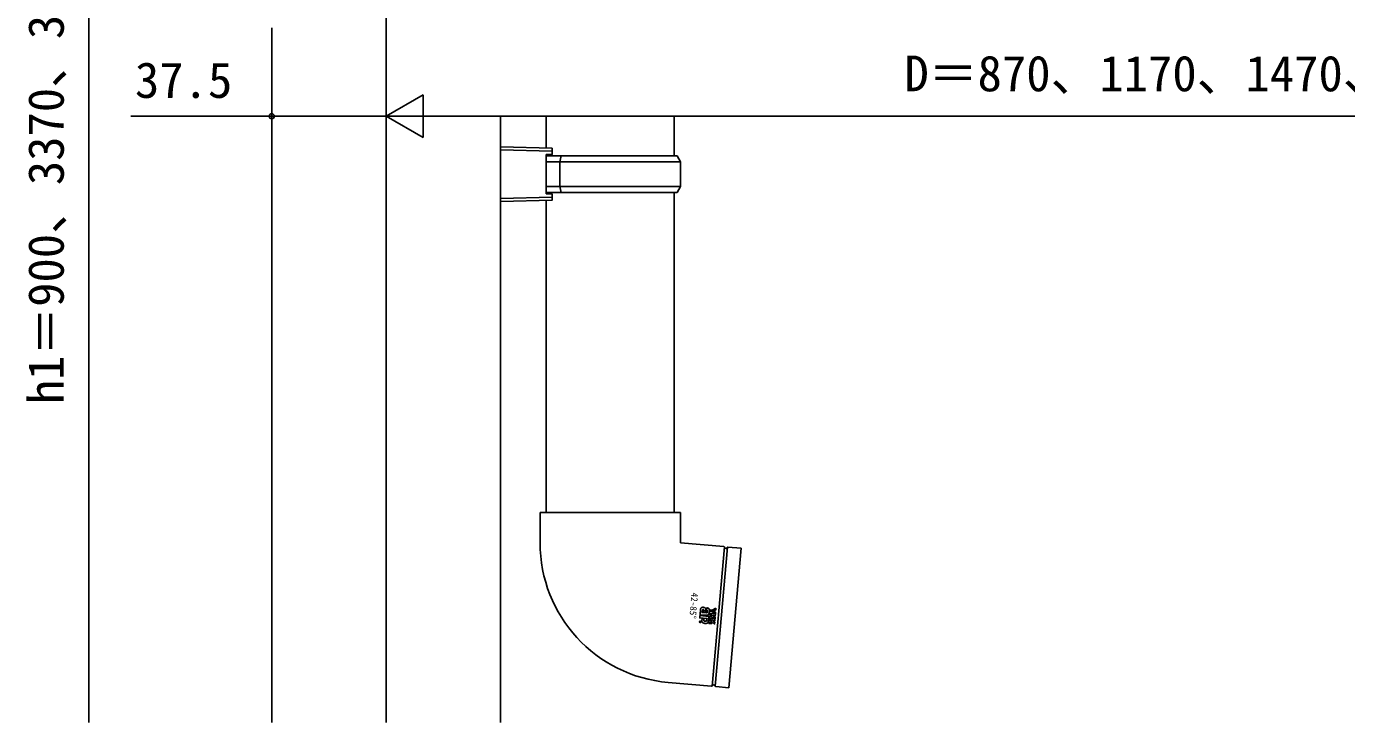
# Model space of a CAD drawing. Units: millimetres, scale not verified. Extents: x -700 to 700, y -1043 to 1037.
# Drawn here: x -456.5 to -23.5, y -120.7 to 107.8 of the extents above; entities that cross this region are included whole.
import ezdxf
from ezdxf.enums import TextEntityAlignment as Align

# ---------------------------------------------------------------- set-up
doc = ezdxf.new("R2010")
doc.units = ezdxf.units.MM
doc.header["$LTSCALE"] = 6
for name, color, linetype in [('0-4_YKK_12', 2, 'Continuous'), ('0-5_YKK_13', 4, 'Continuous'), ('0-6_YKK_D', 6, 'Continuous')]:
    doc.layers.add(name, color=color, linetype=linetype)
doc.styles.add('ＭＳ ゴシック', font='')
doc.styles.get('ＭＳ ゴシック').set_extended_font_data('MS Gothic')

msp = doc.modelspace()

# ---------------------------------------------------------------- linework, layer by layer
at = {"layer": '0-4_YKK_12'}
for p, q in [((-338.5, -120.7), (-338.5, 840.3)), ((-376, 78.3), (-376, -120.7)), ((-301, 78.3), (-301, -120.7))]:
    msp.add_line(p, q, dxfattribs=at)
at = {"layer": '0-5_YKK_13'}
for p, q in [((-286, 67.859), (-286, 78.3)), ((-244, 78.3), (-244, 65.3)), ((-284, 67.8), (-301, 68.3)), ((-301, 68.3), (-301, 50.3)), ((-301, 67.3), (-284, 66.8)), ((-286, 65.8), (-286, 52.8)), ((-281.093, 65.3), (-286, 65.3)), ((-284, 66.8), (-284, 67.8)), ((-281.523, 63.3), (-281.093, 65.3)), ((-243, 65.3), (-281.093, 65.3)), ((-243, 65.3), (-242, 63.3)), ((-286, 63.3), (-281.523, 63.3)), ((-281.523, 63.3), (-242, 63.3)), ((-281.523, 55.3), (-286, 55.3)), ((-286, 53.3), (-281.093, 53.3)), ((-284, 52.8), (-286, 52.8)), ((-284, 51.8), (-284, 52.8)), ((-242, 55.3), (-281.523, 55.3)), ((-244, 53.3), (-244, -51.7)), ((-284, 51.8), (-301, 51.3)), ((-286, -51.7), (-286, 50.741)), ((-288, -61.7), (-288, -51.7)), ((-242, -61.7), (-242, -51.7)), ((-227.725, -62.949), (-242, -61.7)), ((-227.564, -63.059), (-231.556, -108.693)), ((-226.567, -63.147), (-230.56, -108.78)), ((-222.076, -63.443), (-226.389, -63.066)), ((-222.076, -63.443), (-226.085, -109.268)), ((-235.635, -87.436), (-235.718, -87.594)), ((-235.486, -87.677), (-235.484, -87.685)), ((-235.359, -87.676), (-235.362, -87.682)), ((-235.329, -87.692), (-235.333, -87.7)), ((-231.735, -108.774), (-246.009, -107.525)), ((-226.085, -109.268), (-230.398, -108.891))]:
    msp.add_line(p, q, dxfattribs=at)
for points in [[(-286, 65.8), (-284, 65.8), (-284, 66.8)], [(-281.523, 63.3), (-281.523, 55.3), (-281.093, 53.3), (-243, 53.3)], [(-242, 63.3), (-242, 55.3), (-243, 53.3)], [(-301, 50.3), (-284, 50.8), (-284, 51.8)], [(-288, -51.7), (-265, -51.7), (-242, -51.7)], [(-232.687, -85.842), (-235.558, -85.591), (-235.622, -86.33), (-233.354, -86.528), (-233.415, -87.233), (-233.43, -87.312), (-233.459, -87.37), (-233.5, -87.411), (-233.554, -87.438), (-233.618, -87.451), (-233.694, -87.455), (-233.779, -87.452), (-233.873, -87.445), (-234.021, -87.426), (-234.131, -87.399), (-234.209, -87.364), (-234.26, -87.321), (-234.289, -87.268), (-234.301, -87.207), (-234.302, -87.137), (-234.296, -87.058), (-234.259, -86.63), (-234.855, -86.578), (-234.921, -87.337), (-234.924, -87.414), (-234.919, -87.492), (-234.904, -87.569), (-234.879, -87.645), (-234.844, -87.72), (-234.797, -87.792), (-234.737, -87.863), (-234.665, -87.931), (-234.549, -88.003), (-234.396, -88.064), (-234.215, -88.112), (-234.016, -88.146), (-233.811, -88.163), (-233.611, -88.162), (-233.424, -88.141), (-233.263, -88.099)], [(-233.637, -83.998), (-233.63, -83.822), (-233.638, -83.639), (-233.664, -83.457), (-233.691, -83.352), (-233.732, -83.248), (-233.79, -83.15), (-233.869, -83.06), (-233.973, -82.982), (-234.104, -82.919), (-234.266, -82.875), (-234.465, -82.852), (-234.699, -82.852), (-234.891, -82.876), (-235.044, -82.923), (-235.162, -82.994), (-235.251, -83.087), (-235.312, -83.203), (-235.352, -83.339), (-235.375, -83.497), (-235.531, -85.28)], [(-235.531, -85.28), (-233.352, -85.471), (-233.255, -85.475), (-233.163, -85.471), (-233.076, -85.458), (-232.995, -85.434), (-232.918, -85.398), (-232.847, -85.35), (-232.781, -85.288), (-232.719, -85.212), (-232.621, -85.026), (-232.552, -84.802)], [(-232.496, -83.657), (-232.515, -83.537), (-232.572, -83.383), (-232.654, -83.267), (-232.755, -83.183), (-232.868, -83.125), (-232.987, -83.087), (-233.107, -83.064), (-233.22, -83.05), (-233.321, -83.039), (-233.384, -83.778), (-233.341, -83.784), (-233.301, -83.792), (-233.264, -83.802), (-233.231, -83.815), (-233.201, -83.832), (-233.175, -83.855), (-233.154, -83.884), (-233.137, -83.92), (-233.117, -84.008), (-233.109, -84.112), (-233.111, -84.224), (-233.12, -84.337), (-233.135, -84.443), (-233.155, -84.536), (-233.177, -84.609), (-233.217, -84.673), (-233.261, -84.699), (-233.286, -84.707), (-233.312, -84.711), (-233.339, -84.712), (-233.368, -84.711), (-233.397, -84.708), (-234.849, -84.581), (-234.78, -83.796), (-234.769, -83.759), (-234.753, -83.724), (-234.73, -83.692), (-234.701, -83.664), (-234.664, -83.642)], [(-234.664, -83.642), (-234.617, -83.625), (-234.561, -83.616), (-234.494, -83.615), (-234.434, -83.622), (-234.382, -83.638), (-234.337, -83.662), (-234.301, -83.694), (-234.272, -83.734), (-234.252, -83.783), (-234.238, -83.839), (-234.233, -83.92), (-234.234, -83.962), (-234.238, -84.026), (-234.243, -84.104), (-234.25, -84.192), (-234.26, -84.284), (-234.273, -84.373), (-234.289, -84.454), (-233.724, -84.504), (-233.714, -84.479), (-233.697, -84.408), (-233.675, -84.299), (-233.653, -84.16)], [(-233.263, -88.099), (-233.208, -88.078), (-233.146, -88.047), (-233.081, -88.004), (-233.016, -87.948), (-232.956, -87.877), (-232.904, -87.789), (-232.863, -87.684), (-232.837, -87.558), (-232.687, -85.842)], [(-230.491, -85.047), (-232.355, -84.884), (-232.399, -85.384), (-231.697, -85.445), (-231.744, -85.987), (-232.448, -85.925), (-232.49, -86.414), (-231.749, -86.478), (-231.681, -86.478), (-231.615, -86.465), (-231.553, -86.44), (-231.496, -86.404), (-231.448, -86.358), (-231.408, -86.301), (-231.38, -86.234), (-231.366, -86.159)], [(-230.324, -83.142), (-231.611, -83.745), (-232.251, -83.689), (-232.294, -84.185), (-231.671, -84.24), (-230.491, -85.047), (-230.491, -85.046)], [(-231.364, -86.131), (-231.36, -86.093), (-231.358, -86.071)], [(-231.355, -86.032), (-230.629, -86.627), (-230.578, -86.039), (-231.297, -85.48), (-230.535, -85.547), (-230.491, -85.046), (-230.491, -85.047)], [(-230.491, -85.046), (-230.443, -84.502), (-231.178, -84.027), (-230.372, -83.686), (-230.324, -83.142)], [(-235.718, -87.594), (-235.505, -87.848), (-235.334, -87.794), (-235.251, -87.635), (-235.305, -87.465), (-235.464, -87.382), (-235.652, -87.415), (-235.635, -87.436)], [(-235.357, -87.726), (-235.373, -87.696), (-235.409, -87.706), (-235.437, -87.696), (-235.455, -87.663), (-235.457, -87.627), (-235.454, -87.598), (-235.481, -87.61), (-235.655, -87.692), (-235.659, -87.731), (-235.491, -87.652)], [(-235.352, -87.647), (-235.345, -87.569), (-235.641, -87.543), (-235.638, -87.509), (-235.309, -87.538), (-235.319, -87.65)], [(-235.412, -87.739), (-235.473, -87.706), (-235.469, -87.711)], [(-231.517, -87.888), (-231.532, -87.963), (-231.559, -88.03), (-231.599, -88.087), (-231.648, -88.134), (-231.704, -88.17), (-231.767, -88.195), (-231.832, -88.208), (-231.9, -88.208), (-232.641, -88.144), (-232.598, -87.654), (-231.895, -87.716), (-231.848, -87.175), (-232.55, -87.113), (-232.507, -86.613), (-230.642, -86.776), (-230.686, -87.276), (-231.449, -87.21), (-230.729, -87.768), (-230.781, -88.356), (-231.506, -87.761)], [(-231.515, -87.86), (-231.511, -87.822), (-231.51, -87.801)]]:
    msp.add_lwpolyline(points, dxfattribs=at)
msp.add_lwpolyline([(-235.652, -87.415), (-235.461, -87.354), (-235.224, -87.637), (-235.316, -87.815), (-235.507, -87.875), (-235.685, -87.783), (-235.745, -87.592), (-235.635, -87.436)], close=True, dxfattribs=at)
for centre, radius, start, end in [((-242, -61.7), 46, 180, 265), ((-227.743, -63.148), 0.2, 11.60155, 85), ((-227.057, -63.007), 0.5, 191.60155, 338.39845), ((-226.406, -63.265), 0.2, 85, 158.39845), ((-236.491, -83.79), 2.862, 352.57729, 355.82665), ((-235.033, -84.226), 2.547, 346.92651, 352.59106), ((-236.009, -84.094), 3.531, 352.51752, 356.66395), ((-235.384, -83.98), 2.906, 2.86045, 6.37927), ((-236.69, -84.051), 4.214, 356.61787, 359.95071), ((-236.593, -84.048), 4.117, 359.90189, 2.95747), ((-231.717, -108.575), 0.2, 265, 338.39845), ((-231.066, -108.832), 0.5, 11.60155, 158.39845), ((-230.381, -108.692), 0.2, 191.60155, 265)]:
    msp.add_arc(centre, radius, start, end, dxfattribs=at)
at = {"layer": '0-6_YKK_D'}
for p, q in [((-436, 294.3), (-436, -120.7)), ((-376, 107.3), (-376, 77.3)), ((-338.5, 78.3), (-326.376, 85.3)), ((-326.376, 71.3), (-326.376, 85.3)), ((-338.5, 78.3), (-326.376, 71.3)), ((-338.5, 78.3), (-314.251, 78.3)), ((247.5, 78.3), (-324.5, 78.3))]:
    msp.add_line(p, q, dxfattribs=at)
msp.add_lwpolyline([(-338.5, 78.3), (-376, 78.3), (-422.173, 78.3)], dxfattribs=at)
msp.add_circle((-376, 78.3), 0.85, dxfattribs=at)

# ---------------------------------------------------------------- texts
at = {"layer": '0-5_YKK_13', "style": 'ＭＳ ゴシック'}
msp.add_text('42-85°', height=2.199, rotation=265, dxfattribs=at).set_placement((-238.973, -77.898), align=Align.BOTTOM_LEFT)
at = {"layer": '0-6_YKK_D', "style": 'ＭＳ ゴシック'}
msp.add_text('h1＝900、3370、3970', height=11.73, rotation=90, dxfattribs=at).set_placement((-440.682, -16.2), align=Align.BOTTOM_LEFT)
for s, p in [('37.5', (-420.855, 80.8)), ('D＝870、1170、1470、1770', (-168.5, 82.982))]:
    msp.add_text(s, height=11.73, dxfattribs=at).set_placement(p, align=Align.BOTTOM_LEFT)

doc.saveas('drawing.dxf')
